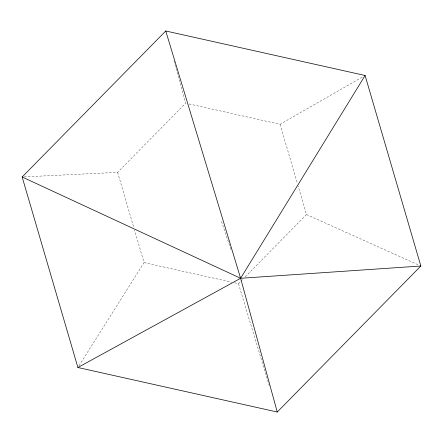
<?xml version="1.0" encoding="UTF-8"?>
<svg xmlns="http://www.w3.org/2000/svg" width="443" height="443" viewBox="0 0 443 443"><rect width="100%" height="100%" fill="white"/><g stroke="black" fill="none" stroke-linecap="round" stroke-linejoin="round"><path stroke-width="0.33" stroke-dasharray="2.21 1.66" d="M79.004 365.757L144.041 262.605L134.522 230.089M24.21 176.884L117.628 172.355L185.65 103.197L173.778 60.132M234.419 282.789L238.467 283.692L240.399 281.731M240.881 281.239L242.808 279.278M245.223 276.825L306.49 214.528L298.139 185.999M189.023 103.95L280.076 124.284L363.299 76.523M144.041 262.605L231.722 282.185M306.49 214.528L418.967 265.169M221.5 221.5L231.384 250.871M238.467 283.692L269.654 386.883M280.076 124.284L297.358 183.341M117.628 172.355L133.747 227.436"/><path stroke-width="0.66" d="M365.098 75.493L240.61 278.287L77.902 367.507L22.15 176.984L165.748 30.977L365.098 75.493L420.85 266.016L277.252 412.023L77.902 367.507M420.85 266.016L240.61 278.287L22.15 176.984M165.748 30.977L240.61 278.287L277.252 412.023"/></g></svg>
